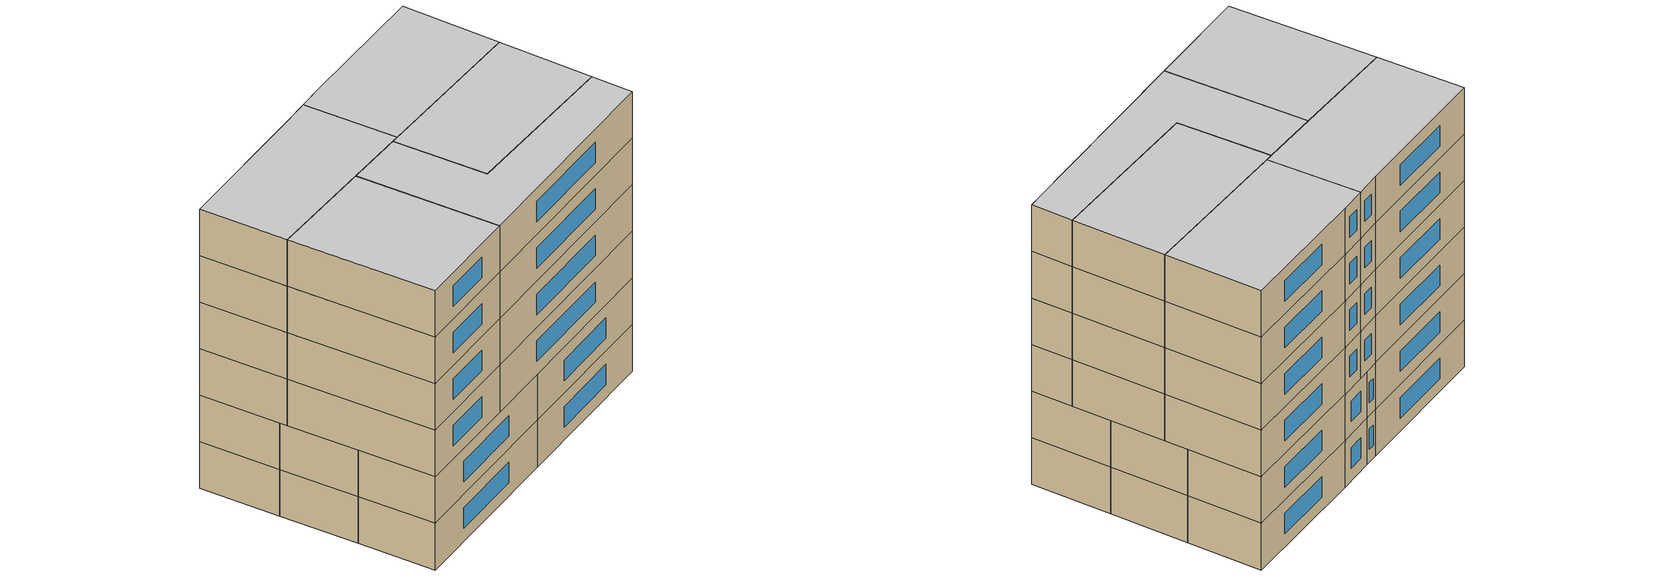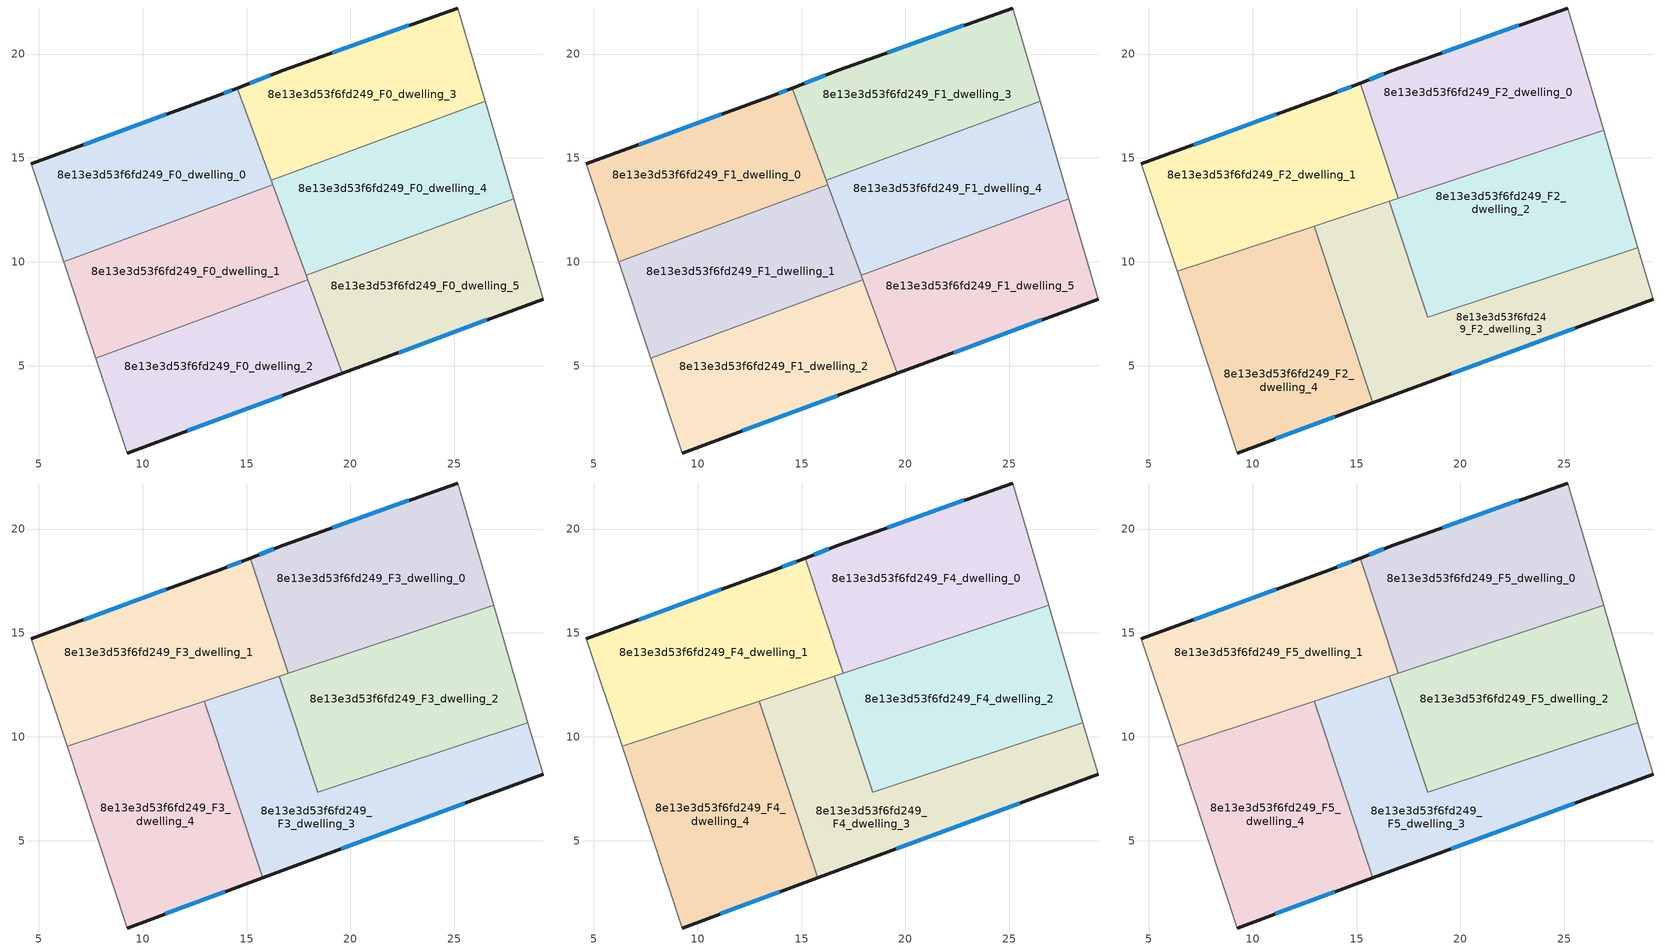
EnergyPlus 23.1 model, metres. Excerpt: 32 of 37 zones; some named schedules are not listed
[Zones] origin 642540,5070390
8e13e3d53f6fd249_F0_dwelling_0
 floor ground (EU_floor_Construction): 14.54,18.36 16.26,13.71 6.21,10 4.65,14.72 13.66,18.02 z0
 wall outside (EU_wall_Construction): 14.54,18.36 13.66,18.02 4.65,14.72 z0:3
 wall to 8e13e3d53f6fd249_F0_dwelling_1 (EU_wall_Construction): 6.21,10 16.26,13.71 z0:3
 wall adiabatic (EU_wall_Construction): 4.65,14.72 6.21,10 z0:3
 wall to 8e13e3d53f6fd249_F0_dwelling_3 (EU_wall_Construction): 16.18,13.92 14.54,18.36 z0:3
 wall to 8e13e3d53f6fd249_F0_dwelling_4 (EU_wall_Construction): 16.26,13.71 16.18,13.92 z0:3
 window (EU_Window_Construction): 11.14,17.09 7.18,15.64 / 14.3,18.26 13.91,18.11 z0.84:2.16
8e13e3d53f6fd249_F0_dwelling_1
 floor ground (EU_floor_Construction): 16.26,13.71 17.95,9.14 7.74,5.37 6.21,10 z0
 wall to 8e13e3d53f6fd249_F0_dwelling_2 (EU_wall_Construction): 7.74,5.37 17.95,9.14 z0:3
 wall adiabatic (EU_wall_Construction): 6.21,10 7.74,5.37 z0:3
 wall to 8e13e3d53f6fd249_F0_dwelling_4 (EU_wall_Construction): 17.87,9.35 16.26,13.71 z0:3
 wall to 8e13e3d53f6fd249_F0_dwelling_5 (EU_wall_Construction): 17.95,9.14 17.87,9.35 z0:3
8e13e3d53f6fd249_F0_dwelling_2
 floor ground (EU_floor_Construction): 17.95,9.14 19.61,4.64 9.25,0.81 7.74,5.37 z0
 wall outside (EU_wall_Construction): 9.25,0.81 19.61,4.64 z0:3
 wall adiabatic (EU_wall_Construction): 7.74,5.37 9.25,0.81 z0:3
 wall to 8e13e3d53f6fd249_F0_dwelling_5 (EU_wall_Construction): 19.61,4.64 17.95,9.14 z0:3
 window (EU_Window_Construction): 12.16,1.88 16.71,3.56 z0.84:2.16
8e13e3d53f6fd249_F0_dwelling_3
 floor ground (EU_floor_Construction): 25.17,22.22 26.48,17.73 16.18,13.92 14.54,18.36 16.76,19.22 z0
 wall outside (EU_wall_Construction): 25.17,22.22 16.76,19.22 14.54,18.36 z0:3
 wall adiabatic (EU_wall_Construction): 26.48,17.73 25.17,22.22 z0:3
 wall to 8e13e3d53f6fd249_F0_dwelling_4 (EU_wall_Construction): 16.18,13.92 26.48,17.73 z0:3
 window (EU_Window_Construction): 16.14,18.98 15.16,18.6 / 22.81,21.38 19.12,20.06 z0.84:2.16
8e13e3d53f6fd249_F0_dwelling_4
 floor ground (EU_floor_Construction): 26.48,17.73 27.85,13.04 17.87,9.35 16.18,13.92 z0
 wall adiabatic (EU_wall_Construction): 27.85,13.04 26.48,17.73 z0:3
 wall to 8e13e3d53f6fd249_F0_dwelling_5 (EU_wall_Construction): 17.87,9.35 27.85,13.04 z0:3
8e13e3d53f6fd249_F0_dwelling_5
 floor ground (EU_floor_Construction): 27.85,13.04 29.27,8.21 19.61,4.64 17.87,9.35 z0
 wall outside (EU_wall_Construction): 19.61,4.64 29.27,8.21 z0:3
 wall adiabatic (EU_wall_Construction): 29.27,8.21 27.85,13.04 z0:3
 window (EU_Window_Construction): 22.32,5.64 26.56,7.21 z0.84:2.16
8e13e3d53f6fd249_F1_dwelling_0
 floor to 8e13e3d53f6fd249_F0_dwelling_0 (EU_floor_Construction): 14.54,18.36 16.26,13.71 6.21,10 4.65,14.72 13.66,18.02 z3
 wall outside (EU_wall_Construction): 14.54,18.36 13.66,18.02 4.65,14.72 z3:6
 wall to 8e13e3d53f6fd249_F1_dwelling_1 (EU_wall_Construction): 6.21,10 16.26,13.71 z3:6
 wall adiabatic (EU_wall_Construction): 4.65,14.72 6.21,10 z3:6
 wall to 8e13e3d53f6fd249_F1_dwelling_3 (EU_wall_Construction): 16.18,13.92 14.54,18.36 z3:6
 wall to 8e13e3d53f6fd249_F1_dwelling_4 (EU_wall_Construction): 16.26,13.71 16.18,13.92 z3:6
 window (EU_Window_Construction): 11.14,17.09 7.18,15.64 / 14.3,18.26 13.91,18.11 z3.84:5.16
8e13e3d53f6fd249_F1_dwelling_1
 floor to 8e13e3d53f6fd249_F0_dwelling_1 (EU_floor_Construction): 16.26,13.71 17.95,9.14 7.74,5.37 6.21,10 z3
 wall to 8e13e3d53f6fd249_F1_dwelling_2 (EU_wall_Construction): 7.74,5.37 17.95,9.14 z3:6
 wall adiabatic (EU_wall_Construction): 6.21,10 7.74,5.37 z3:6
 wall to 8e13e3d53f6fd249_F1_dwelling_4 (EU_wall_Construction): 17.87,9.35 16.26,13.71 z3:6
 wall to 8e13e3d53f6fd249_F1_dwelling_5 (EU_wall_Construction): 17.95,9.14 17.87,9.35 z3:6
 ceiling adiabatic (EU_roof_Construction): 17.95,9.14 16.8,12.26 17.84,9.1 z6
8e13e3d53f6fd249_F1_dwelling_2
 floor to 8e13e3d53f6fd249_F0_dwelling_2 (EU_floor_Construction): 17.95,9.14 19.61,4.64 9.25,0.81 7.74,5.37 z3
 wall outside (EU_wall_Construction): 9.25,0.81 19.61,4.64 z3:6
 wall adiabatic (EU_wall_Construction): 7.74,5.37 9.25,0.81 z3:6
 wall to 8e13e3d53f6fd249_F1_dwelling_5 (EU_wall_Construction): 19.61,4.64 17.95,9.14 z3:6
 window (EU_Window_Construction): 12.16,1.88 16.71,3.56 z3.84:5.16
 ceiling adiabatic (EU_roof_Construction): 18.59,7.4 17.95,9.14 17.84,9.1 18.42,7.34 z6
8e13e3d53f6fd249_F1_dwelling_3
 floor to 8e13e3d53f6fd249_F0_dwelling_3 (EU_floor_Construction): 25.17,22.22 26.48,17.73 16.18,13.92 14.54,18.36 16.76,19.22 z3
 wall outside (EU_wall_Construction): 25.17,22.22 16.76,19.22 14.54,18.36 z3:6
 wall adiabatic (EU_wall_Construction): 26.48,17.73 25.17,22.22 z3:6
 wall to 8e13e3d53f6fd249_F1_dwelling_4 (EU_wall_Construction): 16.18,13.92 26.48,17.73 z3:6
 window (EU_Window_Construction): 16.14,18.98 15.16,18.6 / 22.81,21.38 19.12,20.06 z3.84:5.16
8e13e3d53f6fd249_F1_dwelling_4
 floor to 8e13e3d53f6fd249_F0_dwelling_4 (EU_floor_Construction): 26.48,17.73 27.85,13.04 17.87,9.35 16.18,13.92 z3
 wall adiabatic (EU_wall_Construction): 27.85,13.04 26.48,17.73 z3:6
 wall to 8e13e3d53f6fd249_F1_dwelling_5 (EU_wall_Construction): 17.87,9.35 27.85,13.04 z3:6
8e13e3d53f6fd249_F1_dwelling_5
 floor to 8e13e3d53f6fd249_F0_dwelling_5 (EU_floor_Construction): 27.85,13.04 29.27,8.21 19.61,4.64 17.87,9.35 z3
 wall outside (EU_wall_Construction): 19.61,4.64 29.27,8.21 z3:6
 wall adiabatic (EU_wall_Construction): 29.27,8.21 27.85,13.04 z3:6
 window (EU_Window_Construction): 22.32,5.64 26.56,7.21 z3.84:5.16
8e13e3d53f6fd249_F2_dwelling_0
 floor to 8e13e3d53f6fd249_F1_dwelling_3 (EU_floor_Construction): 25.17,22.22 26.48,17.73 16.66,14.1 15.18,18.6 16.76,19.22 z6
 floor to 8e13e3d53f6fd249_F1_dwelling_4 (EU_floor_Construction): 26.48,17.73 26.89,16.32 17.01,13.06 16.66,14.1 z6
 wall outside (EU_wall_Construction): 25.17,22.22 16.76,19.22 15.18,18.6 z6:9
 wall adiabatic (EU_wall_Construction): 26.89,16.32 25.17,22.22 z6:9
 wall to 8e13e3d53f6fd249_F2_dwelling_1 (EU_wall_Construction): 15.18,18.6 17.01,13.06 z6:9
 wall to 8e13e3d53f6fd249_F2_dwelling_2 (EU_wall_Construction): 17.01,13.06 26.89,16.32 z6:9
 window (EU_Window_Construction): 16.32,19.04 15.62,18.77 / 22.81,21.38 19.12,20.06 z6.84:8.16
8e13e3d53f6fd249_F2_dwelling_1
 floor to 8e13e3d53f6fd249_F1_dwelling_0 (EU_floor_Construction): 14.54,18.36 16.26,13.71 6.21,10 4.65,14.72 13.66,18.02 z6
 floor to 8e13e3d53f6fd249_F1_dwelling_1 (EU_floor_Construction): 16.26,13.71 16.56,12.91 6.36,9.54 6.21,10 z6
 floor to 8e13e3d53f6fd249_F1_dwelling_3 (EU_floor_Construction): 15.18,18.6 16.66,14.1 16.18,13.92 14.54,18.36 z6
 floor to 8e13e3d53f6fd249_F1_dwelling_4 (EU_floor_Construction): 16.66,14.1 17.01,13.06 16.56,12.91 16.18,13.92 z6
 wall outside (EU_wall_Construction): 15.18,18.6 13.66,18.02 4.65,14.72 z6:9
 wall adiabatic (EU_wall_Construction): 4.65,14.72 6.36,9.54 z6:9
 wall to 8e13e3d53f6fd249_F2_dwelling_4 (EU_wall_Construction): 6.36,9.54 12.97,11.72 z6:9
 wall to 8e13e3d53f6fd249_F2_dwelling_3 (EU_wall_Construction): 12.97,11.72 16.58,12.92 z6:9
 wall to 8e13e3d53f6fd249_F2_dwelling_2 (EU_wall_Construction): 16.58,12.92 17.01,13.06 z6:9
 window (EU_Window_Construction): 11.14,17.09 7.18,15.64 / 14.75,18.44 14.08,18.18 z6.84:8.16
8e13e3d53f6fd249_F2_dwelling_2
 floor to 8e13e3d53f6fd249_F1_dwelling_4 (EU_floor_Construction): 26.89,16.32 27.85,13.04 17.87,9.35 16.8,12.24 16.58,12.92 z6
 floor to 8e13e3d53f6fd249_F1_dwelling_5 (EU_floor_Construction): 27.85,13.04 28.54,10.69 18.59,7.4 17.87,9.35 z6
 floor adiabatic (EU_floor_Construction): 16.8,12.24 18.59,7.4 18.42,7.34 z6
 wall to 8e13e3d53f6fd249_F2_dwelling_3 (EU_wall_Construction): 16.58,12.92 18.42,7.34 28.54,10.69 z6:9
 wall adiabatic (EU_wall_Construction): 28.54,10.69 26.89,16.32 z6:9
8e13e3d53f6fd249_F2_dwelling_3
 floor to 8e13e3d53f6fd249_F1_dwelling_2 (EU_floor_Construction): 17.84,9.1 18.42,7.34 18.59,7.4 19.61,4.64 15.78,3.22 14.27,7.78 z6
 floor to 8e13e3d53f6fd249_F1_dwelling_5 (EU_floor_Construction): 28.54,10.69 29.27,8.21 19.61,4.64 18.59,7.4 z6
 floor to 8e13e3d53f6fd249_F1_dwelling_1 (EU_floor_Construction): 16.8,12.26 17.84,9.1 14.27,7.78 12.97,11.72 16.56,12.91 z6
 wall outside (EU_wall_Construction): 15.78,3.22 29.27,8.21 z6:9
 wall adiabatic (EU_wall_Construction): 29.27,8.21 28.54,10.69 z6:9
 wall to 8e13e3d53f6fd249_F2_dwelling_4 (EU_wall_Construction): 12.97,11.72 15.78,3.22 z6:9
 window (EU_Window_Construction): 19.56,4.62 25.49,6.81 z6.84:8.16
8e13e3d53f6fd249_F2_dwelling_4
 floor to 8e13e3d53f6fd249_F1_dwelling_2 (EU_floor_Construction): 14.27,7.78 15.78,3.22 9.25,0.81 7.74,5.37 z6
 floor to 8e13e3d53f6fd249_F1_dwelling_1 (EU_floor_Construction): 12.97,11.72 14.27,7.78 7.74,5.37 6.36,9.54 z6
 wall outside (EU_wall_Construction): 9.25,0.81 15.78,3.22 z6:9
 wall adiabatic (EU_wall_Construction): 6.36,9.54 9.25,0.81 z6:9
 window (EU_Window_Construction): 11.08,1.48 13.95,2.54 z6.84:8.16
8e13e3d53f6fd249_F3_dwelling_0
 floor to 8e13e3d53f6fd249_F2_dwelling_0 (EU_floor_Construction): 25.17,22.22 26.89,16.32 17.01,13.06 15.18,18.6 16.76,19.22 z9
 wall outside (EU_wall_Construction): 25.17,22.22 16.76,19.22 15.18,18.6 z9:12
 wall adiabatic (EU_wall_Construction): 26.89,16.32 25.17,22.22 z9:12
 wall to 8e13e3d53f6fd249_F3_dwelling_1 (EU_wall_Construction): 15.18,18.6 17.01,13.06 z9:12
 wall to 8e13e3d53f6fd249_F3_dwelling_2 (EU_wall_Construction): 17.01,13.06 26.89,16.32 z9:12
 window (EU_Window_Construction): 16.32,19.04 15.62,18.77 / 22.81,21.38 19.12,20.06 z9.84:11.16
8e13e3d53f6fd249_F3_dwelling_1
 floor to 8e13e3d53f6fd249_F2_dwelling_1 (EU_floor_Construction): 15.18,18.6 17.01,13.06 6.36,9.54 4.65,14.72 13.66,18.02 z9
 wall outside (EU_wall_Construction): 15.18,18.6 13.66,18.02 4.65,14.72 z9:12
 wall adiabatic (EU_wall_Construction): 4.65,14.72 6.36,9.54 z9:12
 wall to 8e13e3d53f6fd249_F3_dwelling_4 (EU_wall_Construction): 6.36,9.54 12.97,11.72 z9:12
 wall to 8e13e3d53f6fd249_F3_dwelling_3 (EU_wall_Construction): 12.97,11.72 16.58,12.92 z9:12
 wall to 8e13e3d53f6fd249_F3_dwelling_2 (EU_wall_Construction): 16.58,12.92 17.01,13.06 z9:12
 window (EU_Window_Construction): 11.14,17.09 7.18,15.64 / 14.75,18.44 14.08,18.18 z9.84:11.16
8e13e3d53f6fd249_F3_dwelling_2
 floor to 8e13e3d53f6fd249_F2_dwelling_2 (EU_floor_Construction): 26.89,16.32 28.54,10.69 18.42,7.34 16.58,12.92 z9
 wall to 8e13e3d53f6fd249_F3_dwelling_3 (EU_wall_Construction): 16.58,12.92 18.42,7.34 28.54,10.69 z9:12
 wall adiabatic (EU_wall_Construction): 28.54,10.69 26.89,16.32 z9:12
8e13e3d53f6fd249_F3_dwelling_3
 floor to 8e13e3d53f6fd249_F2_dwelling_3 (EU_floor_Construction): 28.54,10.69 29.27,8.21 15.78,3.22 12.97,11.72 16.58,12.92 18.42,7.34 z9
 wall outside (EU_wall_Construction): 15.78,3.22 29.27,8.21 z9:12
 wall adiabatic (EU_wall_Construction): 29.27,8.21 28.54,10.69 z9:12
 wall to 8e13e3d53f6fd249_F3_dwelling_4 (EU_wall_Construction): 12.97,11.72 15.78,3.22 z9:12
 window (EU_Window_Construction): 19.56,4.62 25.49,6.81 z9.84:11.16
8e13e3d53f6fd249_F3_dwelling_4
 floor to 8e13e3d53f6fd249_F2_dwelling_4 (EU_floor_Construction): 12.97,11.72 15.78,3.22 9.25,0.81 6.36,9.54 z9
 wall outside (EU_wall_Construction): 9.25,0.81 15.78,3.22 z9:12
 wall adiabatic (EU_wall_Construction): 6.36,9.54 9.25,0.81 z9:12
 window (EU_Window_Construction): 11.08,1.48 13.95,2.54 z9.84:11.16
8e13e3d53f6fd249_F4_dwelling_0
 floor to 8e13e3d53f6fd249_F3_dwelling_0 (EU_floor_Construction): 25.17,22.22 26.89,16.32 17.01,13.06 15.18,18.6 16.76,19.22 z12
 wall outside (EU_wall_Construction): 25.17,22.22 16.76,19.22 15.18,18.6 z12:15
 wall adiabatic (EU_wall_Construction): 26.89,16.32 25.17,22.22 z12:15
 wall to 8e13e3d53f6fd249_F4_dwelling_1 (EU_wall_Construction): 15.18,18.6 17.01,13.06 z12:15
 wall to 8e13e3d53f6fd249_F4_dwelling_2 (EU_wall_Construction): 17.01,13.06 26.89,16.32 z12:15
 window (EU_Window_Construction): 16.32,19.04 15.62,18.77 / 22.81,21.38 19.12,20.06 z12.84:14.16
8e13e3d53f6fd249_F4_dwelling_1
 floor to 8e13e3d53f6fd249_F3_dwelling_1 (EU_floor_Construction): 15.18,18.6 17.01,13.06 6.36,9.54 4.65,14.72 13.66,18.02 z12
 wall outside (EU_wall_Construction): 15.18,18.6 13.66,18.02 4.65,14.72 z12:15
 wall adiabatic (EU_wall_Construction): 4.65,14.72 6.36,9.54 z12:15
 wall to 8e13e3d53f6fd249_F4_dwelling_4 (EU_wall_Construction): 6.36,9.54 12.97,11.72 z12:15
 wall to 8e13e3d53f6fd249_F4_dwelling_3 (EU_wall_Construction): 12.97,11.72 16.58,12.92 z12:15
 wall to 8e13e3d53f6fd249_F4_dwelling_2 (EU_wall_Construction): 16.58,12.92 17.01,13.06 z12:15
 window (EU_Window_Construction): 11.14,17.09 7.18,15.64 / 14.75,18.44 14.08,18.18 z12.84:14.16
8e13e3d53f6fd249_F4_dwelling_2
 floor to 8e13e3d53f6fd249_F3_dwelling_2 (EU_floor_Construction): 26.89,16.32 28.54,10.69 18.42,7.34 16.58,12.92 z12
 wall to 8e13e3d53f6fd249_F4_dwelling_3 (EU_wall_Construction): 16.58,12.92 18.42,7.34 28.54,10.69 z12:15
 wall adiabatic (EU_wall_Construction): 28.54,10.69 26.89,16.32 z12:15
8e13e3d53f6fd249_F4_dwelling_3
 floor to 8e13e3d53f6fd249_F3_dwelling_3 (EU_floor_Construction): 28.54,10.69 29.27,8.21 15.78,3.22 12.97,11.72 16.58,12.92 18.42,7.34 z12
 wall outside (EU_wall_Construction): 15.78,3.22 29.27,8.21 z12:15
 wall adiabatic (EU_wall_Construction): 29.27,8.21 28.54,10.69 z12:15
 wall to 8e13e3d53f6fd249_F4_dwelling_4 (EU_wall_Construction): 12.97,11.72 15.78,3.22 z12:15
 window (EU_Window_Construction): 19.56,4.62 25.49,6.81 z12.84:14.16
8e13e3d53f6fd249_F4_dwelling_4
 floor to 8e13e3d53f6fd249_F3_dwelling_4 (EU_floor_Construction): 12.97,11.72 15.78,3.22 9.25,0.81 6.36,9.54 z12
 wall outside (EU_wall_Construction): 9.25,0.81 15.78,3.22 z12:15
 wall adiabatic (EU_wall_Construction): 6.36,9.54 9.25,0.81 z12:15
 window (EU_Window_Construction): 11.08,1.48 13.95,2.54 z12.84:14.16
8e13e3d53f6fd249_F5_dwelling_0
 floor to 8e13e3d53f6fd249_F4_dwelling_0 (EU_floor_Construction): 25.17,22.22 26.89,16.32 17.01,13.06 15.18,18.6 16.76,19.22 z15
 wall outside (EU_wall_Construction): 25.17,22.22 16.76,19.22 15.18,18.6 z15:18
 wall adiabatic (EU_wall_Construction): 26.89,16.32 25.17,22.22 z15:18
 wall to 8e13e3d53f6fd249_F5_dwelling_1 (EU_wall_Construction): 15.18,18.6 17.01,13.06 z15:18
 wall to 8e13e3d53f6fd249_F5_dwelling_2 (EU_wall_Construction): 17.01,13.06 26.89,16.32 z15:18
 window (EU_Window_Construction): 16.32,19.04 15.62,18.77 / 22.81,21.38 19.12,20.06 z15.84:17.16
 ceiling to 8e13e3d53f6fd249_F6_dwelling_0 (EU_floor_Construction): 26.89,16.32 25.17,22.22 16.76,19.22 15.18,18.6 17.01,13.06 z18
8e13e3d53f6fd249_F5_dwelling_1
 floor to 8e13e3d53f6fd249_F4_dwelling_1 (EU_floor_Construction): 15.18,18.6 17.01,13.06 6.36,9.54 4.65,14.72 13.66,18.02 z15
 wall outside (EU_wall_Construction): 15.18,18.6 13.66,18.02 4.65,14.72 z15:18
 wall adiabatic (EU_wall_Construction): 4.65,14.72 6.36,9.54 z15:18
 wall to 8e13e3d53f6fd249_F5_dwelling_4 (EU_wall_Construction): 6.36,9.54 12.97,11.72 z15:18
 wall to 8e13e3d53f6fd249_F5_dwelling_3 (EU_wall_Construction): 12.97,11.72 16.58,12.92 z15:18
 wall to 8e13e3d53f6fd249_F5_dwelling_2 (EU_wall_Construction): 16.58,12.92 17.01,13.06 z15:18
 window (EU_Window_Construction): 11.14,17.09 7.18,15.64 / 14.75,18.44 14.08,18.18 z15.84:17.16
 ceiling to 8e13e3d53f6fd249_F6_dwelling_1 (EU_floor_Construction): 17.01,13.06 15.18,18.6 13.66,18.02 4.65,14.72 6.36,9.54 z18
8e13e3d53f6fd249_F5_dwelling_2
 floor to 8e13e3d53f6fd249_F4_dwelling_2 (EU_floor_Construction): 26.89,16.32 28.54,10.69 18.42,7.34 16.58,12.92 z15
 wall to 8e13e3d53f6fd249_F5_dwelling_3 (EU_wall_Construction): 16.58,12.92 18.42,7.34 28.54,10.69 z15:18
 wall adiabatic (EU_wall_Construction): 28.54,10.69 26.89,16.32 z15:18
 ceiling to 8e13e3d53f6fd249_F6_dwelling_2 (EU_floor_Construction): 28.54,10.69 26.89,16.32 16.58,12.92 18.42,7.34 z18
8e13e3d53f6fd249_F5_dwelling_3
 floor to 8e13e3d53f6fd249_F4_dwelling_3 (EU_floor_Construction): 28.54,10.69 29.27,8.21 15.78,3.22 12.97,11.72 16.58,12.92 18.42,7.34 z15
 wall outside (EU_wall_Construction): 15.78,3.22 29.27,8.21 z15:18
 wall adiabatic (EU_wall_Construction): 29.27,8.21 28.54,10.69 z15:18
 wall to 8e13e3d53f6fd249_F5_dwelling_4 (EU_wall_Construction): 12.97,11.72 15.78,3.22 z15:18
 window (EU_Window_Construction): 19.56,4.62 25.49,6.81 z15.84:17.16
 ceiling to 8e13e3d53f6fd249_F6_dwelling_3 (EU_floor_Construction): 29.27,8.21 28.54,10.69 18.42,7.34 16.58,12.92 12.97,11.72 15.78,3.22 z18
8e13e3d53f6fd249_F5_dwelling_4
 floor to 8e13e3d53f6fd249_F4_dwelling_4 (EU_floor_Construction): 12.97,11.72 15.78,3.22 9.25,0.81 6.36,9.54 z15
 wall outside (EU_wall_Construction): 9.25,0.81 15.78,3.22 z15:18
 wall adiabatic (EU_wall_Construction): 6.36,9.54 9.25,0.81 z15:18
 window (EU_Window_Construction): 11.08,1.48 13.95,2.54 z15.84:17.16
 ceiling to 8e13e3d53f6fd249_F6_dwelling_4 (EU_floor_Construction): 15.78,3.22 12.97,11.72 6.36,9.54 9.25,0.81 z18
shading: 29.27,8.21 25.8,19.98 z0:14.4
[Building]
EU S2 Campaign: North Axis=0; Terrain=City; Solar Distribution=FullExterior
[Site:Location]
Lyon-Bron: Latitude=45.75; Longitude=5; Time Zone=1; Elevation=198
[SizingPeriod:WeatherFileDays]
AnnualSizingPeriod: Begin Month=1; Begin Day of Month=1; End Month=12; End Day of Month=31; Day of Week for Start Day=Monday; Use Weather File Daylight Saving Period=No; Use Weather File Rain and Snow Indicators=No
[MATERIAL]
EU_InternalMass_Material: Roughness=MediumRough; Thickness=0.1; Conductivity=1; Density=1800; Specific Heat=900; Thermal Absorptance=0.9; Solar Absorptance=0.7; Visible Absorptance=0.7
[MATERIAL:NOMASS] Roughness=MediumRough; Thermal Absorptance=0.9; Solar Absorptance=0.7; Visible Absorptance=0.7
Name | Thermal Resistance
EU_wall_NoMass | 0.776494
EU_roof_NoMass | 0.486893
EU_floor_NoMass | 0.421597
[WINDOWMATERIAL:SIMPLEGLAZINGSYSTEM]
EU_Window_SimpleGlazing: UFactor=4.24961; Solar Heat Gain Coefficient=0.83; Visible Transmittance=0.83
[CONSTRUCTION]
EU_wall_Construction: EU_wall_NoMass
EU_roof_Construction: EU_roof_NoMass
EU_floor_Construction: EU_floor_NoMass
EU_Window_Construction: EU_Window_SimpleGlazing
EU_InternalMass_Construction: EU_InternalMass_Material
[ZONE] Type=1; Multiplier=1; Ceiling Height=autocalculate; Floor Area=autocalculate; Part of Total Floor Area=Yes
Name | Volume
8e13e3d53f6fd249_F0_dwelling_0; 8e13e3d53f6fd249_F1_dwelling_0 | 157.903
8e13e3d53f6fd249_F2_dwelling_0; 8e13e3d53f6fd249_F3_dwelling_0; 8e13e3d53f6fd249_F4_dwelling_0; 8e13e3d53f6fd249_F5_dwelling_0 | 189.475
8e13e3d53f6fd249_F0_dwelling_1; 8e13e3d53f6fd249_F1_dwelling_1 | 157.909
8e13e3d53f6fd249_F2_dwelling_1; 8e13e3d53f6fd249_F3_dwelling_1; 8e13e3d53f6fd249_F4_dwelling_1; 8e13e3d53f6fd249_F5_dwelling_1 | 189.479
8e13e3d53f6fd249_F0_dwelling_2; 8e13e3d53f6fd249_F1_dwelling_2 | 157.895
8e13e3d53f6fd249_F2_dwelling_2; 8e13e3d53f6fd249_F3_dwelling_2; 8e13e3d53f6fd249_F4_dwelling_2; 8e13e3d53f6fd249_F5_dwelling_2 | 189.482
8e13e3d53f6fd249_F0_dwelling_3; 8e13e3d53f6fd249_F1_dwelling_3 | 157.908
8e13e3d53f6fd249_F2_dwelling_3; 8e13e3d53f6fd249_F3_dwelling_3; 8e13e3d53f6fd249_F4_dwelling_3; 8e13e3d53f6fd249_F5_dwelling_3 | 189.466
8e13e3d53f6fd249_F0_dwelling_4; 8e13e3d53f6fd249_F1_dwelling_4 | 157.896
8e13e3d53f6fd249_F2_dwelling_4; 8e13e3d53f6fd249_F3_dwelling_4; 8e13e3d53f6fd249_F4_dwelling_4; 8e13e3d53f6fd249_F5_dwelling_4 | 189.473
8e13e3d53f6fd249_F0_dwelling_5; 8e13e3d53f6fd249_F1_dwelling_5 | 157.891
[INTERNALMASS] Construction=EU_InternalMass_Construction
Name | Zone or ZoneList | Surface Area
8e13e3d53f6fd249_F0_dwelling_0_EU_InternalMass | 8e13e3d53f6fd249_F0_dwelling_0 | 52.6343
8e13e3d53f6fd249_F0_dwelling_1_EU_InternalMass | 8e13e3d53f6fd249_F0_dwelling_1 | 52.6365
8e13e3d53f6fd249_F0_dwelling_2_EU_InternalMass | 8e13e3d53f6fd249_F0_dwelling_2 | 52.6313
8e13e3d53f6fd249_F0_dwelling_3_EU_InternalMass | 8e13e3d53f6fd249_F0_dwelling_3 | 52.6362
8e13e3d53f6fd249_F0_dwelling_4_EU_InternalMass | 8e13e3d53f6fd249_F0_dwelling_4 | 52.6319
8e13e3d53f6fd249_F0_dwelling_5_EU_InternalMass | 8e13e3d53f6fd249_F0_dwelling_5 | 52.6301
8e13e3d53f6fd249_F1_dwelling_0_EU_InternalMass | 8e13e3d53f6fd249_F1_dwelling_0 | 52.6343
8e13e3d53f6fd249_F1_dwelling_1_EU_InternalMass | 8e13e3d53f6fd249_F1_dwelling_1 | 52.6365
8e13e3d53f6fd249_F1_dwelling_2_EU_InternalMass | 8e13e3d53f6fd249_F1_dwelling_2 | 52.6313
8e13e3d53f6fd249_F1_dwelling_3_EU_InternalMass | 8e13e3d53f6fd249_F1_dwelling_3 | 52.6362
8e13e3d53f6fd249_F1_dwelling_4_EU_InternalMass | 8e13e3d53f6fd249_F1_dwelling_4 | 52.6319
8e13e3d53f6fd249_F1_dwelling_5_EU_InternalMass | 8e13e3d53f6fd249_F1_dwelling_5 | 52.6301
8e13e3d53f6fd249_F2_dwelling_0_EU_InternalMass | 8e13e3d53f6fd249_F2_dwelling_0 | 63.1582
8e13e3d53f6fd249_F2_dwelling_1_EU_InternalMass | 8e13e3d53f6fd249_F2_dwelling_1 | 63.1596
8e13e3d53f6fd249_F2_dwelling_2_EU_InternalMass | 8e13e3d53f6fd249_F2_dwelling_2 | 63.1616
8e13e3d53f6fd249_F2_dwelling_3_EU_InternalMass | 8e13e3d53f6fd249_F2_dwelling_3 | 63.1551
8e13e3d53f6fd249_F2_dwelling_4_EU_InternalMass | 8e13e3d53f6fd249_F2_dwelling_4 | 63.16
8e13e3d53f6fd249_F3_dwelling_0_EU_InternalMass | 8e13e3d53f6fd249_F3_dwelling_0 | 63.1582
8e13e3d53f6fd249_F3_dwelling_1_EU_InternalMass | 8e13e3d53f6fd249_F3_dwelling_1 | 63.1596
8e13e3d53f6fd249_F3_dwelling_2_EU_InternalMass | 8e13e3d53f6fd249_F3_dwelling_2 | 63.1616
8e13e3d53f6fd249_F3_dwelling_3_EU_InternalMass | 8e13e3d53f6fd249_F3_dwelling_3 | 63.1551
8e13e3d53f6fd249_F3_dwelling_4_EU_InternalMass | 8e13e3d53f6fd249_F3_dwelling_4 | 63.16
8e13e3d53f6fd249_F4_dwelling_0_EU_InternalMass | 8e13e3d53f6fd249_F4_dwelling_0 | 63.1582
8e13e3d53f6fd249_F4_dwelling_1_EU_InternalMass | 8e13e3d53f6fd249_F4_dwelling_1 | 63.1596
8e13e3d53f6fd249_F4_dwelling_2_EU_InternalMass | 8e13e3d53f6fd249_F4_dwelling_2 | 63.1616
8e13e3d53f6fd249_F4_dwelling_3_EU_InternalMass | 8e13e3d53f6fd249_F4_dwelling_3 | 63.1551
8e13e3d53f6fd249_F4_dwelling_4_EU_InternalMass | 8e13e3d53f6fd249_F4_dwelling_4 | 63.16
8e13e3d53f6fd249_F5_dwelling_0_EU_InternalMass | 8e13e3d53f6fd249_F5_dwelling_0 | 63.1582
8e13e3d53f6fd249_F5_dwelling_1_EU_InternalMass | 8e13e3d53f6fd249_F5_dwelling_1 | 63.1596
8e13e3d53f6fd249_F5_dwelling_2_EU_InternalMass | 8e13e3d53f6fd249_F5_dwelling_2 | 63.1616
8e13e3d53f6fd249_F5_dwelling_3_EU_InternalMass | 8e13e3d53f6fd249_F5_dwelling_3 | 63.1551
8e13e3d53f6fd249_F5_dwelling_4_EU_InternalMass | 8e13e3d53f6fd249_F5_dwelling_4 | 63.16
[OTHEREQUIPMENT] Fuel Type=Electricity; Design Level Calculation Method=Watts/Area; Power per Zone Floor Area=1; Fraction Latent=0; Fraction Radiant=0; Fraction Lost=0; Carbon Dioxide Generation Rate=0; EndUse Subcategory=EU_Step8_InternalGains
Name | Zone or ZoneList or Space or SpaceList | Schedule
EU_Step8_InternalGain_8e13e3d53f6fd249_F0_dwelling_0_f000 | 8e13e3d53f6fd249_F0_dwelling_0 | EU_Step8_GainSchedule_8e13e3d53f6fd249_F0_dwelling_0_f000
EU_Step8_InternalGain_8e13e3d53f6fd249_F0_dwelling_1_f000 | 8e13e3d53f6fd249_F0_dwelling_1 | EU_Step8_GainSchedule_8e13e3d53f6fd249_F0_dwelling_1_f000
EU_Step8_InternalGain_8e13e3d53f6fd249_F0_dwelling_2_f000 | 8e13e3d53f6fd249_F0_dwelling_2 | EU_Step8_GainSchedule_8e13e3d53f6fd249_F0_dwelling_2_f000
EU_Step8_InternalGain_8e13e3d53f6fd249_F0_dwelling_3_f000 | 8e13e3d53f6fd249_F0_dwelling_3 | EU_Step8_GainSchedule_8e13e3d53f6fd249_F0_dwelling_3_f000
EU_Step8_InternalGain_8e13e3d53f6fd249_F0_dwelling_4_f000 | 8e13e3d53f6fd249_F0_dwelling_4 | EU_Step8_GainSchedule_8e13e3d53f6fd249_F0_dwelling_4_f000
EU_Step8_InternalGain_8e13e3d53f6fd249_F0_dwelling_5_f000 | 8e13e3d53f6fd249_F0_dwelling_5 | EU_Step8_GainSchedule_8e13e3d53f6fd249_F0_dwelling_5_f000
EU_Step8_InternalGain_8e13e3d53f6fd249_F1_dwelling_0_f000 | 8e13e3d53f6fd249_F1_dwelling_0 | EU_Step8_GainSchedule_8e13e3d53f6fd249_F1_dwelling_0_f000
EU_Step8_InternalGain_8e13e3d53f6fd249_F1_dwelling_1_f000 | 8e13e3d53f6fd249_F1_dwelling_1 | EU_Step8_GainSchedule_8e13e3d53f6fd249_F1_dwelling_1_f000
EU_Step8_InternalGain_8e13e3d53f6fd249_F1_dwelling_2_f000 | 8e13e3d53f6fd249_F1_dwelling_2 | EU_Step8_GainSchedule_8e13e3d53f6fd249_F1_dwelling_2_f000
EU_Step8_InternalGain_8e13e3d53f6fd249_F1_dwelling_3_f000 | 8e13e3d53f6fd249_F1_dwelling_3 | EU_Step8_GainSchedule_8e13e3d53f6fd249_F1_dwelling_3_f000
EU_Step8_InternalGain_8e13e3d53f6fd249_F1_dwelling_4_f000 | 8e13e3d53f6fd249_F1_dwelling_4 | EU_Step8_GainSchedule_8e13e3d53f6fd249_F1_dwelling_4_f000
EU_Step8_InternalGain_8e13e3d53f6fd249_F1_dwelling_5_f000 | 8e13e3d53f6fd249_F1_dwelling_5 | EU_Step8_GainSchedule_8e13e3d53f6fd249_F1_dwelling_5_f000
EU_Step8_InternalGain_8e13e3d53f6fd249_F2_dwelling_0_f000 | 8e13e3d53f6fd249_F2_dwelling_0 | EU_Step8_GainSchedule_8e13e3d53f6fd249_F2_dwelling_0_f000
EU_Step8_InternalGain_8e13e3d53f6fd249_F2_dwelling_1_f000 | 8e13e3d53f6fd249_F2_dwelling_1 | EU_Step8_GainSchedule_8e13e3d53f6fd249_F2_dwelling_1_f000
EU_Step8_InternalGain_8e13e3d53f6fd249_F2_dwelling_2_f000 | 8e13e3d53f6fd249_F2_dwelling_2 | EU_Step8_GainSchedule_8e13e3d53f6fd249_F2_dwelling_2_f000
EU_Step8_InternalGain_8e13e3d53f6fd249_F2_dwelling_3_f000 | 8e13e3d53f6fd249_F2_dwelling_3 | EU_Step8_GainSchedule_8e13e3d53f6fd249_F2_dwelling_3_f000
EU_Step8_InternalGain_8e13e3d53f6fd249_F2_dwelling_4_f000 | 8e13e3d53f6fd249_F2_dwelling_4 | EU_Step8_GainSchedule_8e13e3d53f6fd249_F2_dwelling_4_f000
EU_Step8_InternalGain_8e13e3d53f6fd249_F3_dwelling_0_f000 | 8e13e3d53f6fd249_F3_dwelling_0 | EU_Step8_GainSchedule_8e13e3d53f6fd249_F3_dwelling_0_f000
EU_Step8_InternalGain_8e13e3d53f6fd249_F3_dwelling_1_f000 | 8e13e3d53f6fd249_F3_dwelling_1 | EU_Step8_GainSchedule_8e13e3d53f6fd249_F3_dwelling_1_f000
EU_Step8_InternalGain_8e13e3d53f6fd249_F3_dwelling_2_f000 | 8e13e3d53f6fd249_F3_dwelling_2 | EU_Step8_GainSchedule_8e13e3d53f6fd249_F3_dwelling_2_f000
EU_Step8_InternalGain_8e13e3d53f6fd249_F3_dwelling_3_f000 | 8e13e3d53f6fd249_F3_dwelling_3 | EU_Step8_GainSchedule_8e13e3d53f6fd249_F3_dwelling_3_f000
EU_Step8_InternalGain_8e13e3d53f6fd249_F3_dwelling_4_f000 | 8e13e3d53f6fd249_F3_dwelling_4 | EU_Step8_GainSchedule_8e13e3d53f6fd249_F3_dwelling_4_f000
EU_Step8_InternalGain_8e13e3d53f6fd249_F4_dwelling_0_f000 | 8e13e3d53f6fd249_F4_dwelling_0 | EU_Step8_GainSchedule_8e13e3d53f6fd249_F4_dwelling_0_f000
EU_Step8_InternalGain_8e13e3d53f6fd249_F4_dwelling_1_f000 | 8e13e3d53f6fd249_F4_dwelling_1 | EU_Step8_GainSchedule_8e13e3d53f6fd249_F4_dwelling_1_f000
EU_Step8_InternalGain_8e13e3d53f6fd249_F4_dwelling_2_f000 | 8e13e3d53f6fd249_F4_dwelling_2 | EU_Step8_GainSchedule_8e13e3d53f6fd249_F4_dwelling_2_f000
EU_Step8_InternalGain_8e13e3d53f6fd249_F4_dwelling_3_f000 | 8e13e3d53f6fd249_F4_dwelling_3 | EU_Step8_GainSchedule_8e13e3d53f6fd249_F4_dwelling_3_f000
EU_Step8_InternalGain_8e13e3d53f6fd249_F4_dwelling_4_f000 | 8e13e3d53f6fd249_F4_dwelling_4 | EU_Step8_GainSchedule_8e13e3d53f6fd249_F4_dwelling_4_f000
EU_Step8_InternalGain_8e13e3d53f6fd249_F5_dwelling_0_f000 | 8e13e3d53f6fd249_F5_dwelling_0 | EU_Step8_GainSchedule_8e13e3d53f6fd249_F5_dwelling_0_f000
EU_Step8_InternalGain_8e13e3d53f6fd249_F5_dwelling_1_f000 | 8e13e3d53f6fd249_F5_dwelling_1 | EU_Step8_GainSchedule_8e13e3d53f6fd249_F5_dwelling_1_f000
EU_Step8_InternalGain_8e13e3d53f6fd249_F5_dwelling_2_f000 | 8e13e3d53f6fd249_F5_dwelling_2 | EU_Step8_GainSchedule_8e13e3d53f6fd249_F5_dwelling_2_f000
EU_Step8_InternalGain_8e13e3d53f6fd249_F5_dwelling_3_f000 | 8e13e3d53f6fd249_F5_dwelling_3 | EU_Step8_GainSchedule_8e13e3d53f6fd249_F5_dwelling_3_f000
EU_Step8_InternalGain_8e13e3d53f6fd249_F5_dwelling_4_f000 | 8e13e3d53f6fd249_F5_dwelling_4 | EU_Step8_GainSchedule_8e13e3d53f6fd249_F5_dwelling_4_f000
[ZONEVENTILATION:DESIGNFLOWRATE] Schedule=EU_AlwaysOn; Design Flow Rate Calculation Method=AirChanges/Hour; Air Changes per Hour=0.693814; Ventilation Type=Natural; Fan Pressure Rise=0; Fan Total Efficiency=1; Constant Term Coefficient=1; Temperature Term Coefficient=0; Velocity Term Coefficient=0; Velocity Squared Term Coefficient=0; Minimum Indoor Temperature=-100; Maximum Indoor Temperature=100; Delta Temperature=-100; Minimum Outdoor Temperature=-100; Maximum Outdoor Temperature=100; Maximum Wind Speed=40
Name | Zone or ZoneList or Space or SpaceList
EU_ConstantAir_8e13e3d53f6fd249_F0_dwelling_0 | 8e13e3d53f6fd249_F0_dwelling_0
EU_ConstantAir_8e13e3d53f6fd249_F0_dwelling_1 | 8e13e3d53f6fd249_F0_dwelling_1
EU_ConstantAir_8e13e3d53f6fd249_F0_dwelling_2 | 8e13e3d53f6fd249_F0_dwelling_2
EU_ConstantAir_8e13e3d53f6fd249_F0_dwelling_3 | 8e13e3d53f6fd249_F0_dwelling_3
EU_ConstantAir_8e13e3d53f6fd249_F0_dwelling_4 | 8e13e3d53f6fd249_F0_dwelling_4
EU_ConstantAir_8e13e3d53f6fd249_F0_dwelling_5 | 8e13e3d53f6fd249_F0_dwelling_5
EU_ConstantAir_8e13e3d53f6fd249_F1_dwelling_0 | 8e13e3d53f6fd249_F1_dwelling_0
EU_ConstantAir_8e13e3d53f6fd249_F1_dwelling_1 | 8e13e3d53f6fd249_F1_dwelling_1
EU_ConstantAir_8e13e3d53f6fd249_F1_dwelling_2 | 8e13e3d53f6fd249_F1_dwelling_2
EU_ConstantAir_8e13e3d53f6fd249_F1_dwelling_3 | 8e13e3d53f6fd249_F1_dwelling_3
EU_ConstantAir_8e13e3d53f6fd249_F1_dwelling_4 | 8e13e3d53f6fd249_F1_dwelling_4
EU_ConstantAir_8e13e3d53f6fd249_F1_dwelling_5 | 8e13e3d53f6fd249_F1_dwelling_5
EU_ConstantAir_8e13e3d53f6fd249_F2_dwelling_0 | 8e13e3d53f6fd249_F2_dwelling_0
EU_ConstantAir_8e13e3d53f6fd249_F2_dwelling_1 | 8e13e3d53f6fd249_F2_dwelling_1
EU_ConstantAir_8e13e3d53f6fd249_F2_dwelling_2 | 8e13e3d53f6fd249_F2_dwelling_2
EU_ConstantAir_8e13e3d53f6fd249_F2_dwelling_3 | 8e13e3d53f6fd249_F2_dwelling_3
EU_ConstantAir_8e13e3d53f6fd249_F2_dwelling_4 | 8e13e3d53f6fd249_F2_dwelling_4
EU_ConstantAir_8e13e3d53f6fd249_F3_dwelling_0 | 8e13e3d53f6fd249_F3_dwelling_0
EU_ConstantAir_8e13e3d53f6fd249_F3_dwelling_1 | 8e13e3d53f6fd249_F3_dwelling_1
EU_ConstantAir_8e13e3d53f6fd249_F3_dwelling_2 | 8e13e3d53f6fd249_F3_dwelling_2
EU_ConstantAir_8e13e3d53f6fd249_F3_dwelling_3 | 8e13e3d53f6fd249_F3_dwelling_3
EU_ConstantAir_8e13e3d53f6fd249_F3_dwelling_4 | 8e13e3d53f6fd249_F3_dwelling_4
EU_ConstantAir_8e13e3d53f6fd249_F4_dwelling_0 | 8e13e3d53f6fd249_F4_dwelling_0
EU_ConstantAir_8e13e3d53f6fd249_F4_dwelling_1 | 8e13e3d53f6fd249_F4_dwelling_1
EU_ConstantAir_8e13e3d53f6fd249_F4_dwelling_2 | 8e13e3d53f6fd249_F4_dwelling_2
EU_ConstantAir_8e13e3d53f6fd249_F4_dwelling_3 | 8e13e3d53f6fd249_F4_dwelling_3
EU_ConstantAir_8e13e3d53f6fd249_F4_dwelling_4 | 8e13e3d53f6fd249_F4_dwelling_4
EU_ConstantAir_8e13e3d53f6fd249_F5_dwelling_0 | 8e13e3d53f6fd249_F5_dwelling_0
EU_ConstantAir_8e13e3d53f6fd249_F5_dwelling_1 | 8e13e3d53f6fd249_F5_dwelling_1
EU_ConstantAir_8e13e3d53f6fd249_F5_dwelling_2 | 8e13e3d53f6fd249_F5_dwelling_2
EU_ConstantAir_8e13e3d53f6fd249_F5_dwelling_3 | 8e13e3d53f6fd249_F5_dwelling_3
EU_ConstantAir_8e13e3d53f6fd249_F5_dwelling_4 | 8e13e3d53f6fd249_F5_dwelling_4
[HVACTEMPLATE:ZONE:IDEALLOADSAIRSYSTEM] System Availability Schedule=EU_AlwaysOn; Maximum Heating Supply Air Temperature=50; Minimum Cooling Supply Air Temperature=13; Maximum Heating Supply Air Humidity Ratio=0.0156; Minimum Cooling Supply Air Humidity Ratio=0.0077; Heating Limit=NoLimit; Cooling Limit=NoLimit; Heating Availability Schedule=EU_AlwaysOn; Cooling Availability Schedule=EU_CoolingOff; Dehumidification Control Type=ConstantSensibleHeatRatio; Cooling Sensible Heat Ratio=0.7; Dehumidification Setpoint=60; Humidification Control Type=None; Humidification Setpoint=30; Outdoor Air Method=None; Outdoor Air Flow Rate per Person=0.00944; Outdoor Air Flow Rate per Zone Floor Area=0; Outdoor Air Flow Rate per Zone=0; Demand Controlled Ventilation Type=None; Outdoor Air Economizer Type=NoEconomizer; Heat Recovery Type=None; Sensible Heat Recovery Effectiveness=0.7; Latent Heat Recovery Effectiveness=0.65
Name | Template Thermostat
8e13e3d53f6fd249_F0_dwelling_0 | EU_HeatOnly_8e13e3d53f6fd249_F0_dwelling_0
8e13e3d53f6fd249_F0_dwelling_1 | EU_HeatOnly_8e13e3d53f6fd249_F0_dwelling_1
8e13e3d53f6fd249_F0_dwelling_2 | EU_HeatOnly_8e13e3d53f6fd249_F0_dwelling_2
8e13e3d53f6fd249_F0_dwelling_3 | EU_HeatOnly_8e13e3d53f6fd249_F0_dwelling_3
8e13e3d53f6fd249_F0_dwelling_4 | EU_HeatOnly_8e13e3d53f6fd249_F0_dwelling_4
8e13e3d53f6fd249_F0_dwelling_5 | EU_HeatOnly_8e13e3d53f6fd249_F0_dwelling_5
8e13e3d53f6fd249_F1_dwelling_0 | EU_HeatOnly_8e13e3d53f6fd249_F1_dwelling_0
8e13e3d53f6fd249_F1_dwelling_1 | EU_HeatOnly_8e13e3d53f6fd249_F1_dwelling_1
8e13e3d53f6fd249_F1_dwelling_2 | EU_HeatOnly_8e13e3d53f6fd249_F1_dwelling_2
8e13e3d53f6fd249_F1_dwelling_3 | EU_HeatOnly_8e13e3d53f6fd249_F1_dwelling_3
8e13e3d53f6fd249_F1_dwelling_4 | EU_HeatOnly_8e13e3d53f6fd249_F1_dwelling_4
8e13e3d53f6fd249_F1_dwelling_5 | EU_HeatOnly_8e13e3d53f6fd249_F1_dwelling_5
8e13e3d53f6fd249_F2_dwelling_0 | EU_HeatOnly_8e13e3d53f6fd249_F2_dwelling_0
8e13e3d53f6fd249_F2_dwelling_1 | EU_HeatOnly_8e13e3d53f6fd249_F2_dwelling_1
8e13e3d53f6fd249_F2_dwelling_2 | EU_HeatOnly_8e13e3d53f6fd249_F2_dwelling_2
8e13e3d53f6fd249_F2_dwelling_3 | EU_HeatOnly_8e13e3d53f6fd249_F2_dwelling_3
8e13e3d53f6fd249_F2_dwelling_4 | EU_HeatOnly_8e13e3d53f6fd249_F2_dwelling_4
8e13e3d53f6fd249_F3_dwelling_0 | EU_HeatOnly_8e13e3d53f6fd249_F3_dwelling_0
8e13e3d53f6fd249_F3_dwelling_1 | EU_HeatOnly_8e13e3d53f6fd249_F3_dwelling_1
8e13e3d53f6fd249_F3_dwelling_2 | EU_HeatOnly_8e13e3d53f6fd249_F3_dwelling_2
8e13e3d53f6fd249_F3_dwelling_3 | EU_HeatOnly_8e13e3d53f6fd249_F3_dwelling_3
8e13e3d53f6fd249_F3_dwelling_4 | EU_HeatOnly_8e13e3d53f6fd249_F3_dwelling_4
8e13e3d53f6fd249_F4_dwelling_0 | EU_HeatOnly_8e13e3d53f6fd249_F4_dwelling_0
8e13e3d53f6fd249_F4_dwelling_1 | EU_HeatOnly_8e13e3d53f6fd249_F4_dwelling_1
8e13e3d53f6fd249_F4_dwelling_2 | EU_HeatOnly_8e13e3d53f6fd249_F4_dwelling_2
8e13e3d53f6fd249_F4_dwelling_3 | EU_HeatOnly_8e13e3d53f6fd249_F4_dwelling_3
8e13e3d53f6fd249_F4_dwelling_4 | EU_HeatOnly_8e13e3d53f6fd249_F4_dwelling_4
8e13e3d53f6fd249_F5_dwelling_0 | EU_HeatOnly_8e13e3d53f6fd249_F5_dwelling_0
8e13e3d53f6fd249_F5_dwelling_1 | EU_HeatOnly_8e13e3d53f6fd249_F5_dwelling_1
8e13e3d53f6fd249_F5_dwelling_2 | EU_HeatOnly_8e13e3d53f6fd249_F5_dwelling_2
8e13e3d53f6fd249_F5_dwelling_3 | EU_HeatOnly_8e13e3d53f6fd249_F5_dwelling_3
8e13e3d53f6fd249_F5_dwelling_4 | EU_HeatOnly_8e13e3d53f6fd249_F5_dwelling_4
[SIZING:ZONE] Zone Cooling Design Supply Air Temperature Input Method=SupplyAirTemperature; Zone Cooling Design Supply Air Temperature=13; Zone Heating Design Supply Air Temperature Input Method=SupplyAirTemperature; Zone Heating Design Supply Air Temperature=50; Zone Cooling Design Supply Air Humidity Ratio=0.008; Zone Heating Design Supply Air Humidity Ratio=0.008; Cooling Design Air Flow Method=DesignDay; Cooling Design Air Flow Rate=0; Cooling Minimum Air Flow per Zone Floor Area=0.000762; Cooling Minimum Air Flow=0; Cooling Minimum Air Flow Fraction=0.2; Heating Design Air Flow Method=DesignDay; Heating Design Air Flow Rate=0; Heating Maximum Air Flow per Zone Floor Area=0.002032; Heating Maximum Air Flow=0.141576; Heating Maximum Air Flow Fraction=0.3; Account for Dedicated Outdoor Air System=No; Dedicated Outdoor Air System Control Strategy=NeutralSupplyAir; Dedicated Outdoor Air Low Setpoint Temperature for Design=autosize; Dedicated Outdoor Air High Setpoint Temperature for Design=autosize; Zone Load Sizing Method=Sensible Load Only No Latent Load; Zone Latent Cooling Design Supply Air Humidity Ratio Input Method=HumidityRatioDifference; Zone Cooling Design Supply Air Humidity Ratio Difference=0.005; Zone Latent Heating Design Supply Air Humidity Ratio Input Method=HumidityRatioDifference; Zone Humidification Design Supply Air Humidity Ratio Difference=0.005
8e13e3d53f6fd249_F0_dwelling_0; 8e13e3d53f6fd249_F0_dwelling_1; 8e13e3d53f6fd249_F0_dwelling_2; 8e13e3d53f6fd249_F0_dwelling_3; 8e13e3d53f6fd249_F0_dwelling_4; 8e13e3d53f6fd249_F0_dwelling_5; 8e13e3d53f6fd249_F1_dwelling_0; 8e13e3d53f6fd249_F1_dwelling_1; 8e13e3d53f6fd249_F1_dwelling_2; 8e13e3d53f6fd249_F1_dwelling_3; 8e13e3d53f6fd249_F1_dwelling_4; 8e13e3d53f6fd249_F1_dwelling_5; 8e13e3d53f6fd249_F2_dwelling_0; 8e13e3d53f6fd249_F2_dwelling_1; 8e13e3d53f6fd249_F2_dwelling_2; 8e13e3d53f6fd249_F2_dwelling_3; 8e13e3d53f6fd249_F2_dwelling_4; 8e13e3d53f6fd249_F3_dwelling_0; 8e13e3d53f6fd249_F3_dwelling_1; 8e13e3d53f6fd249_F3_dwelling_2; 8e13e3d53f6fd249_F3_dwelling_3; 8e13e3d53f6fd249_F3_dwelling_4; 8e13e3d53f6fd249_F4_dwelling_0; 8e13e3d53f6fd249_F4_dwelling_1; 8e13e3d53f6fd249_F4_dwelling_2; 8e13e3d53f6fd249_F4_dwelling_3; 8e13e3d53f6fd249_F4_dwelling_4; 8e13e3d53f6fd249_F5_dwelling_0; 8e13e3d53f6fd249_F5_dwelling_1; 8e13e3d53f6fd249_F5_dwelling_2; 8e13e3d53f6fd249_F5_dwelling_3; 8e13e3d53f6fd249_F5_dwelling_4
[SCHEDULE:FILE] Column Number=1; Rows to Skip at Top=0; Number of Hours of Data=8760; Column Separator=Comma; Interpolate to Timestep=No; Minutes per Item=60; Adjust Schedule for Daylight Savings=Yes
Name | File
EU_Step8_GainSchedule_8e13e3d53f6fd249_F0_dwelling_0_f000 | ../../schedules/8e13e3d53f6fd249/8e13e3d53f6fd249_F0_dwelling_0_f000_gain.csv
EU_Step8_GainSchedule_8e13e3d53f6fd249_F0_dwelling_1_f000 | ../../schedules/8e13e3d53f6fd249/8e13e3d53f6fd249_F0_dwelling_1_f000_gain.csv
EU_Step8_GainSchedule_8e13e3d53f6fd249_F0_dwelling_2_f000 | ../../schedules/8e13e3d53f6fd249/8e13e3d53f6fd249_F0_dwelling_2_f000_gain.csv
EU_Step8_GainSchedule_8e13e3d53f6fd249_F0_dwelling_3_f000 | ../../schedules/8e13e3d53f6fd249/8e13e3d53f6fd249_F0_dwelling_3_f000_gain.csv
EU_Step8_GainSchedule_8e13e3d53f6fd249_F0_dwelling_4_f000 | ../../schedules/8e13e3d53f6fd249/8e13e3d53f6fd249_F0_dwelling_4_f000_gain.csv
EU_Step8_GainSchedule_8e13e3d53f6fd249_F0_dwelling_5_f000 | ../../schedules/8e13e3d53f6fd249/8e13e3d53f6fd249_F0_dwelling_5_f000_gain.csv
EU_Step8_GainSchedule_8e13e3d53f6fd249_F1_dwelling_0_f000 | ../../schedules/8e13e3d53f6fd249/8e13e3d53f6fd249_F1_dwelling_0_f000_gain.csv
EU_Step8_GainSchedule_8e13e3d53f6fd249_F1_dwelling_1_f000 | ../../schedules/8e13e3d53f6fd249/8e13e3d53f6fd249_F1_dwelling_1_f000_gain.csv
EU_Step8_GainSchedule_8e13e3d53f6fd249_F1_dwelling_2_f000 | ../../schedules/8e13e3d53f6fd249/8e13e3d53f6fd249_F1_dwelling_2_f000_gain.csv
EU_Step8_GainSchedule_8e13e3d53f6fd249_F1_dwelling_3_f000 | ../../schedules/8e13e3d53f6fd249/8e13e3d53f6fd249_F1_dwelling_3_f000_gain.csv
EU_Step8_GainSchedule_8e13e3d53f6fd249_F1_dwelling_4_f000 | ../../schedules/8e13e3d53f6fd249/8e13e3d53f6fd249_F1_dwelling_4_f000_gain.csv
EU_Step8_GainSchedule_8e13e3d53f6fd249_F1_dwelling_5_f000 | ../../schedules/8e13e3d53f6fd249/8e13e3d53f6fd249_F1_dwelling_5_f000_gain.csv
EU_Step8_GainSchedule_8e13e3d53f6fd249_F2_dwelling_0_f000 | ../../schedules/8e13e3d53f6fd249/8e13e3d53f6fd249_F2_dwelling_0_f000_gain.csv
EU_Step8_GainSchedule_8e13e3d53f6fd249_F2_dwelling_1_f000 | ../../schedules/8e13e3d53f6fd249/8e13e3d53f6fd249_F2_dwelling_1_f000_gain.csv
EU_Step8_GainSchedule_8e13e3d53f6fd249_F2_dwelling_2_f000 | ../../schedules/8e13e3d53f6fd249/8e13e3d53f6fd249_F2_dwelling_2_f000_gain.csv
EU_Step8_GainSchedule_8e13e3d53f6fd249_F2_dwelling_3_f000 | ../../schedules/8e13e3d53f6fd249/8e13e3d53f6fd249_F2_dwelling_3_f000_gain.csv
EU_Step8_GainSchedule_8e13e3d53f6fd249_F2_dwelling_4_f000 | ../../schedules/8e13e3d53f6fd249/8e13e3d53f6fd249_F2_dwelling_4_f000_gain.csv
EU_Step8_GainSchedule_8e13e3d53f6fd249_F3_dwelling_0_f000 | ../../schedules/8e13e3d53f6fd249/8e13e3d53f6fd249_F3_dwelling_0_f000_gain.csv
EU_Step8_GainSchedule_8e13e3d53f6fd249_F3_dwelling_1_f000 | ../../schedules/8e13e3d53f6fd249/8e13e3d53f6fd249_F3_dwelling_1_f000_gain.csv
EU_Step8_GainSchedule_8e13e3d53f6fd249_F3_dwelling_2_f000 | ../../schedules/8e13e3d53f6fd249/8e13e3d53f6fd249_F3_dwelling_2_f000_gain.csv
EU_Step8_GainSchedule_8e13e3d53f6fd249_F3_dwelling_3_f000 | ../../schedules/8e13e3d53f6fd249/8e13e3d53f6fd249_F3_dwelling_3_f000_gain.csv
EU_Step8_GainSchedule_8e13e3d53f6fd249_F3_dwelling_4_f000 | ../../schedules/8e13e3d53f6fd249/8e13e3d53f6fd249_F3_dwelling_4_f000_gain.csv
EU_Step8_GainSchedule_8e13e3d53f6fd249_F4_dwelling_0_f000 | ../../schedules/8e13e3d53f6fd249/8e13e3d53f6fd249_F4_dwelling_0_f000_gain.csv
EU_Step8_GainSchedule_8e13e3d53f6fd249_F4_dwelling_1_f000 | ../../schedules/8e13e3d53f6fd249/8e13e3d53f6fd249_F4_dwelling_1_f000_gain.csv
EU_Step8_GainSchedule_8e13e3d53f6fd249_F4_dwelling_2_f000 | ../../schedules/8e13e3d53f6fd249/8e13e3d53f6fd249_F4_dwelling_2_f000_gain.csv
EU_Step8_GainSchedule_8e13e3d53f6fd249_F4_dwelling_3_f000 | ../../schedules/8e13e3d53f6fd249/8e13e3d53f6fd249_F4_dwelling_3_f000_gain.csv
EU_Step8_GainSchedule_8e13e3d53f6fd249_F4_dwelling_4_f000 | ../../schedules/8e13e3d53f6fd249/8e13e3d53f6fd249_F4_dwelling_4_f000_gain.csv
EU_Step8_GainSchedule_8e13e3d53f6fd249_F5_dwelling_0_f000 | ../../schedules/8e13e3d53f6fd249/8e13e3d53f6fd249_F5_dwelling_0_f000_gain.csv
EU_Step8_GainSchedule_8e13e3d53f6fd249_F5_dwelling_1_f000 | ../../schedules/8e13e3d53f6fd249/8e13e3d53f6fd249_F5_dwelling_1_f000_gain.csv
EU_Step8_GainSchedule_8e13e3d53f6fd249_F5_dwelling_2_f000 | ../../schedules/8e13e3d53f6fd249/8e13e3d53f6fd249_F5_dwelling_2_f000_gain.csv
